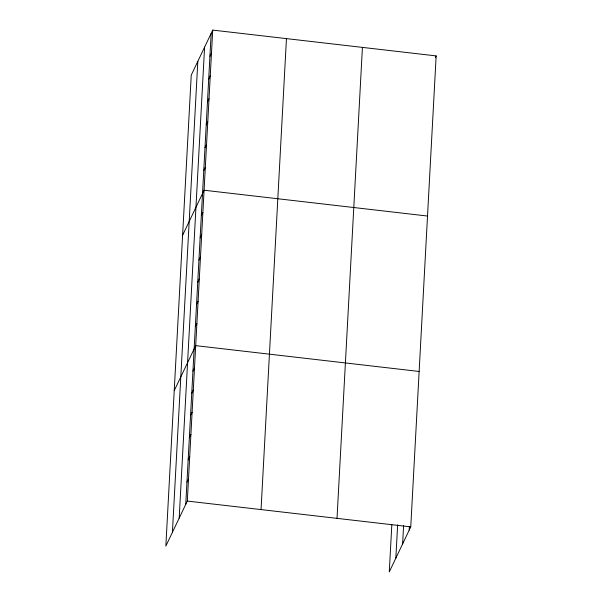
<?xml version="1.0" encoding="UTF-8"?>
<svg xmlns="http://www.w3.org/2000/svg" width="602" height="602" viewBox="0 0 602 602"><rect width="100%" height="100%" fill="white"/><g stroke="black" fill="none" stroke-linecap="round" stroke-linejoin="round"><path stroke-width="0.9" d="M172.413 532.311L197.825 61.344M179.185 518.119L204.59 47.152M185.755 504.348L211.159 33.373M212.724 30.1L191.248 75.122L165.843 546.089L187.312 501.067L212.724 30.1L436.157 55.911L410.752 526.878L389.276 571.9L391.819 524.718M261.05 509.585L286.454 38.618M337.015 518.36L362.427 47.392M395.845 558.122L397.644 524.824M402.618 543.93L403.611 525.433M409.187 530.159L409.383 526.457M209.925 56.249L211.49 52.976M208.691 79.125L210.256 75.852M207.457 102.001L209.022 98.728M206.223 124.877L207.788 121.604M204.989 147.753L206.554 144.48M203.754 170.629L205.32 167.356M182.609 235.247L204.086 190.232L427.518 216.043M201.324 215.712L202.889 212.431M200.127 237.91L201.693 234.637M198.931 260.117L200.489 256.836M197.734 282.315L199.292 279.042M196.53 304.522L198.096 301.241M195.334 326.72L196.899 323.447M174.226 390.668L195.703 345.646L419.135 371.464M192.941 371.125L194.506 367.852M191.745 393.332L193.302 390.058M190.541 415.531L192.106 412.257M189.344 437.737L190.909 434.463M188.148 459.943L189.713 456.662M186.951 482.142L188.516 478.868M435.374 57.551L436.157 55.911M187.312 501.067L410.752 526.878"/></g></svg>
